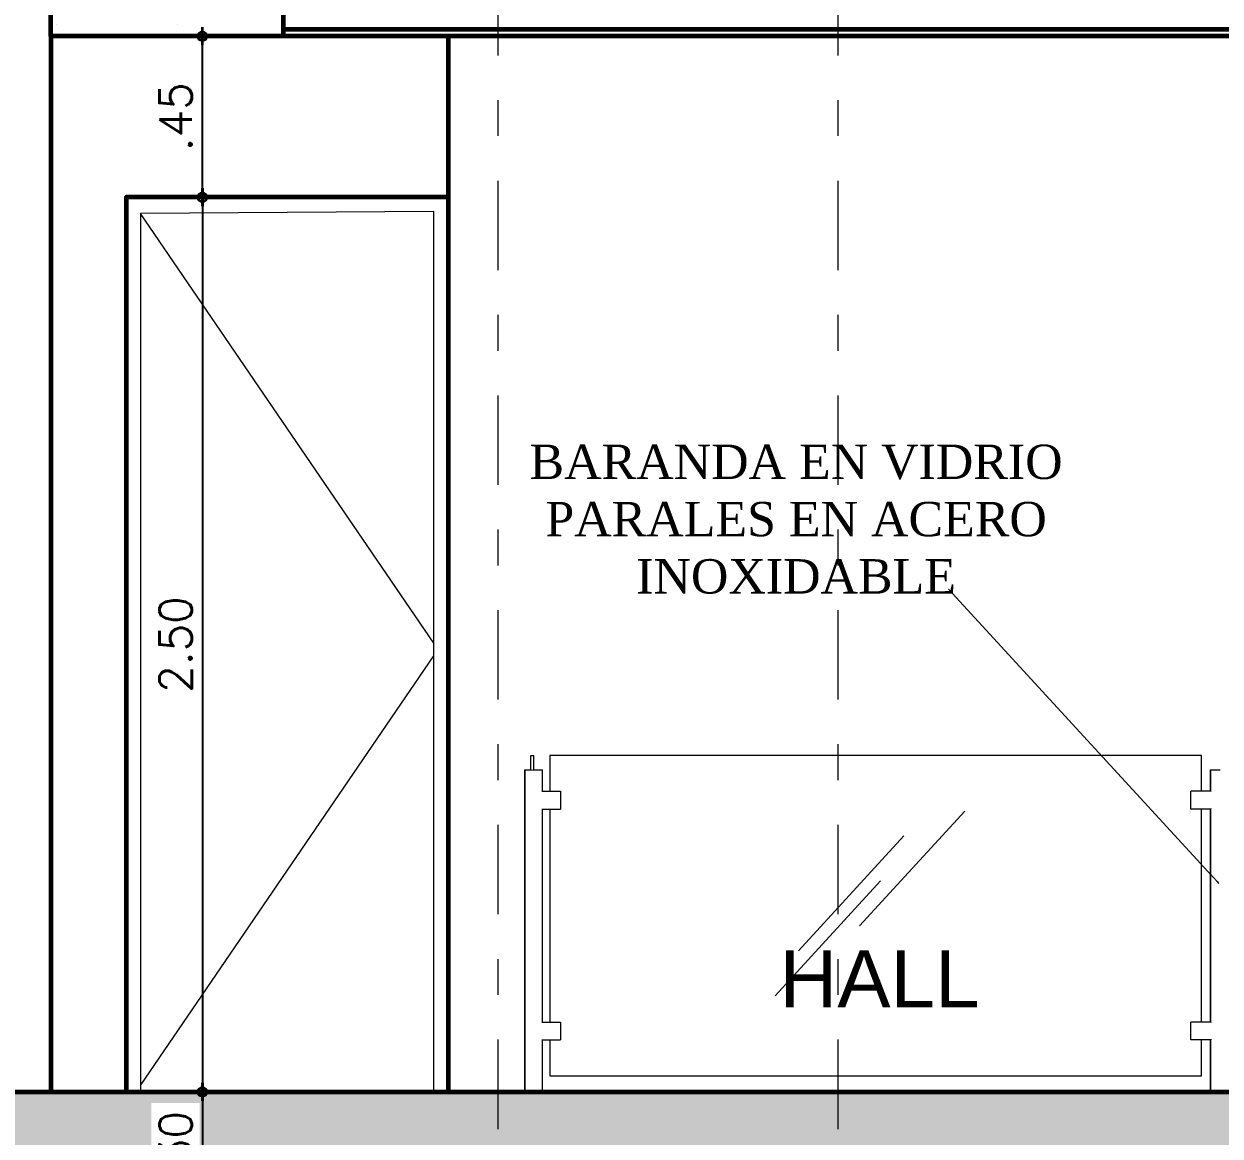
# Model space of a CAD drawing. Header units: metres. Extents: x -50 to 76, y -61 to 14.
# Drawn here: x 27.529 to 30.873, y -51.12 to -48.013 of the extents above; entities that cross this region are included whole.
import ezdxf

# ---------------------------------------------------------------- set-up
doc = ezdxf.new("R2010")
doc.units = ezdxf.units.M
doc.header["$MEASUREMENT"] = 0
doc.set_wipeout_variables(frame=1)
for name, pattern in [('CENTERX2', [4, 2.5, -0.5, 0.5, -0.5]), ('DASHDOT2', [0.5, 0.25, -0.125, 0, -0.125]), ('Wipeout_Contour', [1, 0, -1])]:
    doc.linetypes.add(name, pattern=pattern)
for name, color, linetype, lineweight in [('1 ACHURADO PLACAS', 45, 'Continuous', 15), ('1 CALCAS', 255, 'Continuous', 60), ('1 NIVELES', 145, 'Continuous', 18), ('1 PUERTAS', 251, 'Continuous', 18), ('1 TEXTOS', 4, 'Continuous', 20), ('COTA10', 153, 'Continuous', 13), ('COTAS', 251, 'Continuous', 35), ('EJES', 251, 'CENTERX2', 0), ('Interior - Escaleras & Barandillas_Pluma_Nº__11', 171, 'Continuous', 18)]:
    doc.layers.add(name, color=color, linetype=linetype, lineweight=lineweight)
for name, color, linetype in [('Interior - Escaleras & Barandillas', 7, 'Continuous'), ('Nuevo_1 PLACA 2DO PISO', 7, 'Continuous'), ('TEXT', 4, 'Continuous')]:
    doc.layers.add(name, color=color, linetype=linetype)
for name, color, linetype, lineweight, true_color in [('Interior - Escaleras & Barandillas_Pluma_Nº__91', 171, 'Continuous', 13, 0xaaaaff), ('Nuevo_1 PLACA 2DO PISO_Pluma_Nº__169', 7, 'Continuous', 13, 0x68b353), ('Nuevo_1 PLACA 2DO PISO_Pluma_Nº__29', 7, 'Continuous', 35, 0x3dad99)]:
    doc.layers.add(name, color=color, linetype=linetype, lineweight=lineweight, true_color=true_color)
doc.styles.add('ARIAL', font='CENTURY.TTF')
doc.styles.add('cotas', font='romans.shx')
doc.styles.add('Estilo_Generado_1', font='arial.ttf')
doc.dimstyles.new('COT-50', dxfattribs={"dimscale": 0.5, "dimtxt": 0.18, "dimasz": 0.05, "dimexe": 0.08, "dimexo": 0.1, "dimgap": 0.06, "dimtad": 1, "dimzin": 4, "dimdsep": 46, "dimtxsty": 'cotas', "dimblk1": 'COTA', "dimblk2": 'COTA', "dimsah": 1, "dimcen": 0.09, "dimse1": 1, "dimse2": 1, "dimclrd": 256, "dimclre": 253, "dimclrt": 14, "dimadec": 0, "dimazin": 0, "dimtfac": 1, "dimtix": 1, "dimtmove": 0, "dimatfit": 3, "dimldrblk": 'COTA', "dimfxl": 1, "dimtfill": 1, "dimtfillclr": 256, "dimtolj": 1, "dimtzin": 12, "dimarcsym": 0})

# ---------------------------------------------------------------- blocks, each defined once
blk = doc.blocks.new('COTA')
for p, q in [((0, 1.5), (0, -1.5)), ((-1, 0), (1, 0))]:
    blk.add_line(p, q)
blk.add_circle((0, 0), 0.5)
blk = doc.blocks.new('*D882')
at = {"layer": 'COTAS', "lineweight": -2, "transparency": 16777216}
blk.add_line((28.0278, -48.5219), (28.0278, -50.9719), dxfattribs=at)
at = {"layer": 'Defpoints', "color": 0, "transparency": 16777216}
for p in [(27.815, -48.4969), (27.815, -50.9969), (28.0278, -50.9969)]:
    blk.add_point(p, dxfattribs=at)
at = {"layer": 'COTAS', "lineweight": -2, "transparency": 16777216, "xscale": 0.025, "yscale": 0.025, "zscale": 0.025}
for p, rotation in [((28.0278, -48.4969), 90), ((28.0278, -50.9969), 270)]:
    blk.add_blockref('COTA', p, dxfattribs=dict(at, rotation=rotation))
at = {"layer": 'COTAS', "color": 14, "transparency": 16777216, "insert": (27.9528, -49.7469), "char_height": 0.09, "attachment_point": 5, "rotation": 90, "style": 'cotas', "bg_fill": 3, "box_fill_scale": 1.25, "bg_fill_color": 256, "bg_fill_true_color": 13158600, "bg_fill_transparency": 0}
blk.add_mtext('\\A1;2.50', dxfattribs=at)
blk = doc.blocks.new('*D883')
at = {"layer": 'COTAS', "lineweight": -2, "transparency": 16777216}
blk.add_line((28.0278, -51.0219), (28.0278, -51.2719), dxfattribs=at)
at = {"layer": 'Defpoints', "color": 0, "transparency": 16777216}
for p in [(27.6039, -50.9969), (27.6039, -51.2969), (28.0278, -51.2969)]:
    blk.add_point(p, dxfattribs=at)
at = {"layer": 'COTAS', "lineweight": -2, "transparency": 16777216, "xscale": 0.025, "yscale": 0.025, "zscale": 0.025}
for p, rotation in [((28.0278, -50.9969), 90), ((28.0278, -51.2969), 270)]:
    blk.add_blockref('COTA', p, dxfattribs=dict(at, rotation=rotation))
at = {"layer": 'COTAS', "color": 14, "transparency": 16777216, "insert": (27.9528, -51.1469), "char_height": 0.09, "attachment_point": 5, "rotation": 90, "style": 'cotas', "bg_fill": 3, "box_fill_scale": 1.25, "bg_fill_color": 256, "bg_fill_true_color": 13158600, "bg_fill_transparency": 0}
blk.add_mtext('\\A1;.30', dxfattribs=at)
blk = doc.blocks.new('*D886')
at = {"layer": 'COTAS', "lineweight": -2, "transparency": 16777216}
blk.add_line((28.0278, -48.4719), (28.0278, -48.0719), dxfattribs=at)
at = {"layer": 'Defpoints', "color": 0, "transparency": 16777216}
for p in [(28.0278, -48.0469), (28.715, -48.0469), (28.715, -48.4969)]:
    blk.add_point(p, dxfattribs=at)
at = {"layer": 'COTAS', "lineweight": -2, "transparency": 16777216, "xscale": 0.025, "yscale": 0.025, "zscale": 0.025}
for p, rotation in [((28.0278, -48.0469), 90), ((28.0278, -48.4969), 270)]:
    blk.add_blockref('COTA', p, dxfattribs=dict(at, rotation=rotation))
at = {"layer": 'COTAS', "color": 14, "transparency": 16777216, "insert": (27.9528, -48.2719), "char_height": 0.09, "attachment_point": 5, "rotation": 90, "style": 'cotas', "bg_fill": 3, "box_fill_scale": 1.25, "bg_fill_color": 256, "bg_fill_true_color": 13158600, "bg_fill_transparency": 0}
blk.add_mtext('\\A1;.45', dxfattribs=at)

msp = doc.modelspace()

# ---------------------------------------------------------------- linework, layer by layer
at = {"layer": '1 ACHURADO PLACAS'}
for p, q in [((27.6199, -48.0138), (27.6199, -48.0138)), ((27.9593, -48.0138), (27.9593, -48.0138))]:
    msp.add_line(p, q, dxfattribs=at)
at = {"layer": '1 CALCAS'}
for p, q in [((28.2539, -48.0269), (33.2039, -48.0269)), ((33.2039, -48.0469), (28.2539, -48.0469))]:
    msp.add_line(p, q, dxfattribs=at)
msp.add_lwpolyline([(27.6039, -47.8969), (28.2539, -47.8969), (28.2539, -48.0469), (27.6039, -48.0469)], close=True, dxfattribs=at)
at = {"layer": '1 PUERTAS'}
for points in [[(28.675, -49.7433), (27.855, -48.5424)], [(27.855, -50.9793), (28.675, -49.7784)]]:
    msp.add_lwpolyline(points, dxfattribs=at)

# ---------------------------------------------------------------- texts
at = {"layer": 'TEXT', "insert": (29.6874, -49.1882), "char_height": 0.096, "width": 2.052076, "attachment_point": 2, "style": 'ARIAL'}
msp.add_mtext('BARANDA EN VIDRIO PARALES EN ACERO INOXIDABLE', dxfattribs=at)

# ---------------------------------------------------------------- wipeouts: each hides what was drawn before it
at = {"color": 254, "linetype": 'Wipeout_Contour', "lineweight": 0, "ltscale": 78.549427}
msp.add_wipeout([(28.9989, -50.0569), (28.9989, -50.1569), (29.0289, -50.1569), (29.0289, -50.2069), (28.9989, -50.2069), (28.9989, -50.8019), (29.0289, -50.8019), (29.0289, -50.8519), (28.9989, -50.8519), (28.9989, -50.9519), (30.8208, -50.9519), (30.8208, -50.8519), (30.7908, -50.8519), (30.7908, -50.8019), (30.8208, -50.8019), (30.8208, -50.2069), (30.7908, -50.2069), (30.7908, -50.1569), (30.8208, -50.1569), (30.8208, -50.0569)], dxfattribs=at).dxf.layer = 'Interior - Escaleras & Barandillas'
at = {"color": 254, "linetype": 'Wipeout_Contour', "lineweight": 0, "ltscale": 24.213111}
msp.add_wipeout([(22.9539, -51.2969), (33.2039, -51.2969), (33.2039, -50.9969), (22.9539, -50.9969)], dxfattribs=at).dxf.layer = 'Nuevo_1 PLACA 2DO PISO'

# ---------------------------------------------------------------- next in the draw order: linework, layer by layer
at = {"layer": '1 CALCAS'}
for p, q in [((27.6039, -48.0469), (27.6039, -50.9969)), ((28.715, -48.0469), (28.715, -50.9969))]:
    msp.add_line(p, q, dxfattribs=at)
msp.add_lwpolyline([(28.715, -48.4969), (27.815, -48.4969), (27.815, -50.9969)], dxfattribs=at)
at = {"layer": '1 PUERTAS'}
msp.add_lwpolyline([(28.675, -50.9969), (28.675, -48.5369), (27.855, -48.5424), (27.855, -50.9969)], dxfattribs=at)
at = {"layer": 'COTA10'}
for p, q in [((29.8644, -50.5332), (30.1595, -50.2124)), ((29.6937, -50.6025), (29.9888, -50.2817)), ((29.6286, -50.7282), (29.9237, -50.4075))]:
    msp.add_line(p, q, dxfattribs=at)
at = {"layer": 'EJES', "linetype": 'DASHDOT2'}
for p, q in [((28.8539, -45.4507), (28.8539, -55.6003)), ((29.8039, -45.4507), (29.8039, -55.6003))]:
    msp.add_line(p, q, dxfattribs=at)
at = {"layer": 'Interior - Escaleras & Barandillas_Pluma_Nº__11', "color": 171, "linetype": 'Continuous', "lineweight": 18}
for p, q in [((30.8208, -50.0569), (28.9989, -50.0569)), ((28.9989, -50.9519), (30.8208, -50.9519))]:
    msp.add_line(p, q, dxfattribs=at)
at = {"layer": 'Nuevo_1 PLACA 2DO PISO_Pluma_Nº__29', "color": 135, "linetype": 'Continuous', "lineweight": 35, "true_color": 0x3dad99}
for p, q in [((27.6039, -50.9969), (27.4539, -50.9969)), ((33.2039, -50.9969), (27.6039, -50.9969))]:
    msp.add_line(p, q, dxfattribs=at)

# ---------------------------------------------------------------- next in the draw order: texts
at = {"layer": '1 TEXTOS', "insert": (29.6411, -50.601), "char_height": 0.16, "attachment_point": 1, "style": 'Estilo_Generado_1'}
msp.add_mtext('\\A1;HALL', dxfattribs=at)

# ---------------------------------------------------------------- next in the draw order: wipeouts: each hides what was drawn before it
at = {"color": 254, "linetype": 'Wipeout_Contour', "lineweight": 0, "ltscale": 16.394617}
msp.add_wipeout([(29.0289, -50.1569), (28.9762, -50.1569), (28.9762, -50.2069), (29.0289, -50.2069)], dxfattribs=at).dxf.layer = 'Interior - Escaleras & Barandillas'
at = {"color": 254, "linetype": 'Wipeout_Contour', "lineweight": 0, "ltscale": 18.163729}
msp.add_wipeout([(30.7908, -50.2069), (30.8491, -50.2069), (30.8491, -50.1569), (30.7908, -50.1569)], dxfattribs=at).dxf.layer = 'Interior - Escaleras & Barandillas'
at = {"color": 254, "linetype": 'Wipeout_Contour', "lineweight": 0, "ltscale": 13.840435}
msp.add_wipeout([(29.0289, -50.8019), (28.9762, -50.8019), (28.9762, -50.8519), (29.0289, -50.8519)], dxfattribs=at).dxf.layer = 'Interior - Escaleras & Barandillas'
at = {"color": 254, "linetype": 'Wipeout_Contour', "lineweight": 0, "ltscale": 15.894488}
msp.add_wipeout([(30.7908, -50.8519), (30.8491, -50.8519), (30.8491, -50.8019), (30.7908, -50.8019)], dxfattribs=at).dxf.layer = 'Interior - Escaleras & Barandillas'

# ---------------------------------------------------------------- next in the draw order: linework, layer by layer
at = {"layer": 'Interior - Escaleras & Barandillas_Pluma_Nº__11', "color": 171, "linetype": 'Continuous', "lineweight": 18}
for p, q in [((28.9989, -50.0569), (28.9989, -50.1569)), ((30.8208, -50.1569), (30.8208, -50.0569)), ((28.9989, -50.2069), (28.9989, -50.8019)), ((30.8208, -50.8019), (30.8208, -50.2069)), ((28.9989, -50.8519), (28.9989, -50.9519)), ((30.8208, -50.9519), (30.8208, -50.8519))]:
    msp.add_line(p, q, dxfattribs=at)
at = {"layer": 'Interior - Escaleras & Barandillas_Pluma_Nº__91', "color": 161, "linetype": 'Continuous', "lineweight": 13, "true_color": 0xaaaaff}
for p, q in [((28.9762, -50.1569), (29.0289, -50.1569)), ((29.0289, -50.1569), (29.0289, -50.2069)), ((30.8491, -50.1569), (30.7908, -50.1569)), ((30.7908, -50.2069), (30.7908, -50.1569)), ((28.9762, -50.2069), (29.0289, -50.2069)), ((30.8491, -50.2069), (30.7908, -50.2069)), ((28.9762, -50.8019), (29.0289, -50.8019)), ((29.0289, -50.8019), (29.0289, -50.8519)), ((30.8491, -50.8019), (30.7908, -50.8019)), ((30.7908, -50.8519), (30.7908, -50.8019)), ((28.9762, -50.8519), (29.0289, -50.8519)), ((30.8491, -50.8519), (30.7908, -50.8519))]:
    msp.add_line(p, q, dxfattribs=at)

# ---------------------------------------------------------------- next in the draw order: wipeouts: each hides what was drawn before it
at = {"color": 254, "linetype": 'Wipeout_Contour', "lineweight": 0, "ltscale": 14.937087}
msp.add_wipeout([(28.9289, -50.9969), (28.9293, -50.9969), (28.9293, -50.0969), (28.9289, -50.0969)], dxfattribs=at).dxf.layer = 'Interior - Escaleras & Barandillas'

# ---------------------------------------------------------------- next in the draw order: wipeouts: each hides what was drawn before it
at = {"color": 254, "linetype": 'Wipeout_Contour', "lineweight": 0, "ltscale": 14.9371}
msp.add_wipeout([(28.9293, -50.9969), (28.9304, -50.9969), (28.9304, -50.0969), (28.9293, -50.0969)], dxfattribs=at).dxf.layer = 'Interior - Escaleras & Barandillas'
at = {"color": 254, "linetype": 'Wipeout_Contour', "lineweight": 0, "ltscale": 18.409327}
msp.add_wipeout([(30.8458, -50.1569), (30.8461, -50.1569), (30.8461, -50.0969), (30.8458, -50.0969)], dxfattribs=at).dxf.layer = 'Interior - Escaleras & Barandillas'
at = {"color": 254, "linetype": 'Wipeout_Contour', "lineweight": 0, "ltscale": 17.027221}
msp.add_wipeout([(30.8458, -50.2069), (30.8458, -50.8019), (30.8461, -50.8019), (30.8461, -50.2069)], dxfattribs=at).dxf.layer = 'Interior - Escaleras & Barandillas'
at = {"color": 254, "linetype": 'Wipeout_Contour', "lineweight": 0, "ltscale": 15.608379}
msp.add_wipeout([(30.8458, -50.8519), (30.8458, -50.9969), (30.8461, -50.9969), (30.8461, -50.8519)], dxfattribs=at).dxf.layer = 'Interior - Escaleras & Barandillas'

# ---------------------------------------------------------------- next in the draw order: wipeouts: each hides what was drawn before it
at = {"color": 254, "linetype": 'Wipeout_Contour', "lineweight": 0, "ltscale": 14.937125}
msp.add_wipeout([(28.9304, -50.9969), (28.9322, -50.9969), (28.9322, -50.0969), (28.9304, -50.0969)], dxfattribs=at).dxf.layer = 'Interior - Escaleras & Barandillas'
at = {"color": 254, "linetype": 'Wipeout_Contour', "lineweight": 0, "ltscale": 18.41032}
msp.add_wipeout([(30.8461, -50.1569), (30.847, -50.1569), (30.847, -50.0969), (30.8461, -50.0969)], dxfattribs=at).dxf.layer = 'Interior - Escaleras & Barandillas'
at = {"color": 254, "linetype": 'Wipeout_Contour', "lineweight": 0, "ltscale": 17.028287}
msp.add_wipeout([(30.8461, -50.2069), (30.8461, -50.8019), (30.847, -50.8019), (30.847, -50.2069)], dxfattribs=at).dxf.layer = 'Interior - Escaleras & Barandillas'
at = {"color": 254, "linetype": 'Wipeout_Contour', "lineweight": 0, "ltscale": 15.609542}
msp.add_wipeout([(30.8461, -50.8519), (30.8461, -50.9969), (30.847, -50.9969), (30.847, -50.8519)], dxfattribs=at).dxf.layer = 'Interior - Escaleras & Barandillas'

# ---------------------------------------------------------------- next in the draw order: wipeouts: each hides what was drawn before it
at = {"color": 254, "linetype": 'Wipeout_Contour', "lineweight": 0, "ltscale": 14.937164}
msp.add_wipeout([(28.9322, -50.0969), (28.9322, -50.9969), (28.9347, -50.9969), (28.9347, -50.0969)], dxfattribs=at).dxf.layer = 'Interior - Escaleras & Barandillas'
at = {"color": 254, "linetype": 'Wipeout_Contour', "lineweight": 0, "ltscale": 18.412328}
msp.add_wipeout([(30.847, -50.0969), (30.847, -50.1569), (30.8484, -50.1569), (30.8484, -50.0969)], dxfattribs=at).dxf.layer = 'Interior - Escaleras & Barandillas'
at = {"color": 254, "linetype": 'Wipeout_Contour', "lineweight": 0, "ltscale": 17.030445}
msp.add_wipeout([(30.847, -50.8019), (30.8484, -50.8019), (30.8484, -50.2069), (30.847, -50.2069)], dxfattribs=at).dxf.layer = 'Interior - Escaleras & Barandillas'
at = {"color": 254, "linetype": 'Wipeout_Contour', "lineweight": 0, "ltscale": 15.611901}
msp.add_wipeout([(30.847, -50.8519), (30.847, -50.9969), (30.8484, -50.9969), (30.8484, -50.8519)], dxfattribs=at).dxf.layer = 'Interior - Escaleras & Barandillas'

# ---------------------------------------------------------------- next in the draw order: wipeouts: each hides what was drawn before it
at = {"color": 254, "linetype": 'Wipeout_Contour', "lineweight": 0, "ltscale": 14.93722}
msp.add_wipeout([(28.9347, -50.9969), (28.9378, -50.9969), (28.9378, -50.0969), (28.9347, -50.0969)], dxfattribs=at).dxf.layer = 'Interior - Escaleras & Barandillas'
at = {"color": 254, "linetype": 'Wipeout_Contour', "lineweight": 0, "ltscale": 52.570618}
msp.add_wipeout([(30.8484, -50.2069), (30.8484, -50.8019), (30.8491, -50.8019), (30.8491, -50.8519), (30.8484, -50.8519), (30.8484, -50.9969), (30.8504, -50.9969), (30.8504, -50.0969), (30.8484, -50.0969), (30.8484, -50.1569), (30.8491, -50.1569), (30.8491, -50.2069)], dxfattribs=at).dxf.layer = 'Interior - Escaleras & Barandillas'

# ---------------------------------------------------------------- next in the draw order: wipeouts: each hides what was drawn before it
at = {"color": 254, "linetype": 'Wipeout_Contour', "lineweight": 0, "ltscale": 14.937297}
msp.add_wipeout([(28.9378, -50.9969), (28.9414, -50.9969), (28.9414, -50.0969), (28.9378, -50.0969)], dxfattribs=at).dxf.layer = 'Interior - Escaleras & Barandillas'
at = {"color": 254, "linetype": 'Wipeout_Contour', "lineweight": 0, "ltscale": 16.870448}
msp.add_wipeout([(30.8504, -50.0969), (30.8504, -50.9969), (30.8529, -50.9969), (30.8529, -50.0969)], dxfattribs=at).dxf.layer = 'Interior - Escaleras & Barandillas'

# ---------------------------------------------------------------- next in the draw order: wipeouts: each hides what was drawn before it
at = {"color": 254, "linetype": 'Wipeout_Contour', "lineweight": 0, "ltscale": 14.937398}
msp.add_wipeout([(28.9414, -50.9969), (28.9453, -50.9969), (28.9453, -50.0969), (28.9414, -50.0969)], dxfattribs=at).dxf.layer = 'Interior - Escaleras & Barandillas'
at = {"color": 254, "linetype": 'Wipeout_Contour', "lineweight": 0, "ltscale": 16.875433}
msp.add_wipeout([(30.8529, -50.9969), (30.8558, -50.9969), (30.8558, -50.0969), (30.8529, -50.0969)], dxfattribs=at).dxf.layer = 'Interior - Escaleras & Barandillas'

# ---------------------------------------------------------------- next in the draw order: wipeouts: each hides what was drawn before it
at = {"color": 254, "linetype": 'Wipeout_Contour', "lineweight": 0, "ltscale": 14.937524}
msp.add_wipeout([(28.9453, -50.0969), (28.9453, -50.9969), (28.9495, -50.9969), (28.9495, -50.0969)], dxfattribs=at).dxf.layer = 'Interior - Escaleras & Barandillas'
at = {"color": 254, "linetype": 'Wipeout_Contour', "lineweight": 0, "ltscale": 16.881088}
msp.add_wipeout([(30.8558, -50.9969), (30.8589, -50.9969), (30.8589, -50.0969), (30.8558, -50.0969)], dxfattribs=at).dxf.layer = 'Interior - Escaleras & Barandillas'

# ---------------------------------------------------------------- next in the draw order: linework, layer by layer
at = {"layer": 'Interior - Escaleras & Barandillas_Pluma_Nº__11', "color": 171, "linetype": 'Continuous', "lineweight": 18}
for p, q in [((28.9289, -50.0969), (28.9293, -50.0969)), ((28.9289, -50.9969), (28.9289, -50.0969)), ((28.9293, -50.0969), (28.9304, -50.0969)), ((28.9304, -50.0969), (28.9322, -50.0969))]:
    msp.add_line(p, q, dxfattribs=at)

# ---------------------------------------------------------------- next in the draw order: wipeouts: each hides what was drawn before it
at = {"color": 254, "linetype": 'Wipeout_Contour', "lineweight": 0, "ltscale": 14.937674}
msp.add_wipeout([(28.9495, -50.9969), (28.9539, -50.9969), (28.9539, -50.0969), (28.9495, -50.0969)], dxfattribs=at).dxf.layer = 'Interior - Escaleras & Barandillas'
at = {"color": 254, "linetype": 'Wipeout_Contour', "lineweight": 0, "ltscale": 16.887244}
msp.add_wipeout([(30.8589, -50.9969), (30.8623, -50.9969), (30.8623, -50.0969), (30.8589, -50.0969)], dxfattribs=at).dxf.layer = 'Interior - Escaleras & Barandillas'

# ---------------------------------------------------------------- next in the draw order: linework, layer by layer
at = {"layer": 'Interior - Escaleras & Barandillas_Pluma_Nº__11', "color": 171, "linetype": 'Continuous', "lineweight": 18}
msp.add_line((28.9322, -50.0969), (28.9347, -50.0969), dxfattribs=at)

# ---------------------------------------------------------------- next in the draw order: wipeouts: each hides what was drawn before it
at = {"color": 254, "linetype": 'Wipeout_Contour', "lineweight": 0, "ltscale": 14.937847}
msp.add_wipeout([(28.9539, -50.9969), (28.9582, -50.9969), (28.9582, -50.0969), (28.9539, -50.0969)], dxfattribs=at).dxf.layer = 'Interior - Escaleras & Barandillas'
at = {"color": 254, "linetype": 'Wipeout_Contour', "lineweight": 0, "ltscale": 16.893716}
msp.add_wipeout([(30.8623, -50.9969), (30.8658, -50.9969), (30.8658, -50.0969), (30.8623, -50.0969)], dxfattribs=at).dxf.layer = 'Interior - Escaleras & Barandillas'

# ---------------------------------------------------------------- next in the draw order: linework, layer by layer
at = {"layer": 'Interior - Escaleras & Barandillas_Pluma_Nº__11', "color": 171, "linetype": 'Continuous', "lineweight": 18}
for p, q in [((28.9347, -50.0969), (28.9378, -50.0969)), ((28.9378, -50.0969), (28.9414, -50.0969)), ((30.8458, -50.0969), (30.8461, -50.0969)), ((30.8458, -50.1569), (30.8458, -50.0969)), ((30.8461, -50.0969), (30.847, -50.0969)), ((30.847, -50.0969), (30.8484, -50.0969)), ((30.8458, -50.8019), (30.8458, -50.2069)), ((30.8458, -50.9969), (30.8458, -50.8519))]:
    msp.add_line(p, q, dxfattribs=at)

# ---------------------------------------------------------------- next in the draw order: wipeouts: each hides what was drawn before it
at = {"color": 254, "linetype": 'Wipeout_Contour', "lineweight": 0, "ltscale": 14.938038}
msp.add_wipeout([(28.9582, -50.9969), (28.9624, -50.9969), (28.9624, -50.0969), (28.9582, -50.0969)], dxfattribs=at).dxf.layer = 'Interior - Escaleras & Barandillas'
at = {"color": 254, "linetype": 'Wipeout_Contour', "lineweight": 0, "ltscale": 16.900307}
msp.add_wipeout([(30.8658, -50.9969), (30.8692, -50.9969), (30.8692, -50.0969), (30.8658, -50.0969)], dxfattribs=at).dxf.layer = 'Interior - Escaleras & Barandillas'

# ---------------------------------------------------------------- next in the draw order: linework, layer by layer
at = {"layer": 'Interior - Escaleras & Barandillas_Pluma_Nº__11', "color": 171, "linetype": 'Continuous', "lineweight": 18}
for p, q in [((28.9414, -50.0969), (28.9453, -50.0969)), ((30.8484, -50.0969), (30.8504, -50.0969))]:
    msp.add_line(p, q, dxfattribs=at)

# ---------------------------------------------------------------- next in the draw order: wipeouts: each hides what was drawn before it
at = {"color": 254, "linetype": 'Wipeout_Contour', "lineweight": 0, "ltscale": 14.938237}
msp.add_wipeout([(28.9624, -50.9969), (28.9664, -50.9969), (28.9664, -50.0969), (28.9624, -50.0969)], dxfattribs=at).dxf.layer = 'Interior - Escaleras & Barandillas'
at = {"color": 254, "linetype": 'Wipeout_Contour', "lineweight": 0, "ltscale": 16.906817}
msp.add_wipeout([(30.8692, -50.9969), (30.8726, -50.9969), (30.8726, -50.0969), (30.8692, -50.0969)], dxfattribs=at).dxf.layer = 'Interior - Escaleras & Barandillas'

# ---------------------------------------------------------------- next in the draw order: linework, layer by layer
at = {"layer": '1 NIVELES'}
msp.add_line((30.1137, -49.592), (30.8693, -50.4148), dxfattribs=at)
at = {"layer": 'Interior - Escaleras & Barandillas_Pluma_Nº__11', "color": 171, "linetype": 'Continuous', "lineweight": 18}
for p, q in [((28.9453, -50.0969), (28.9495, -50.0969)), ((30.8504, -50.0969), (30.8529, -50.0969)), ((30.8529, -50.0969), (30.8558, -50.0969)), ((30.8558, -50.0969), (30.8589, -50.0969)), ((30.8589, -50.0969), (30.8623, -50.0969)), ((30.8623, -50.0969), (30.8658, -50.0969)), ((30.8658, -50.0969), (30.8692, -50.0969)), ((30.8692, -50.0969), (30.8726, -50.0969))]:
    msp.add_line(p, q, dxfattribs=at)

# ---------------------------------------------------------------- next in the draw order: wipeouts: each hides what was drawn before it
at = {"color": 254, "linetype": 'Wipeout_Contour', "lineweight": 0, "ltscale": 14.938437}
msp.add_wipeout([(28.9664, -50.9969), (28.97, -50.9969), (28.97, -50.0969), (28.9664, -50.0969)], dxfattribs=at).dxf.layer = 'Interior - Escaleras & Barandillas'

# ---------------------------------------------------------------- next in the draw order: wipeouts: each hides what was drawn before it
at = {"color": 254, "linetype": 'Wipeout_Contour', "lineweight": 0, "ltscale": 14.938627}
msp.add_wipeout([(28.97, -50.9969), (28.973, -50.9969), (28.973, -50.0969), (28.97, -50.0969)], dxfattribs=at).dxf.layer = 'Interior - Escaleras & Barandillas'

# ---------------------------------------------------------------- next in the draw order: linework, layer by layer
at = {"layer": 'Interior - Escaleras & Barandillas_Pluma_Nº__11', "color": 171, "linetype": 'Continuous', "lineweight": 18}
msp.add_line((28.9495, -50.0969), (28.9539, -50.0969), dxfattribs=at)

# ---------------------------------------------------------------- next in the draw order: wipeouts: each hides what was drawn before it
at = {"color": 254, "linetype": 'Wipeout_Contour', "lineweight": 0, "ltscale": 14.938796}
msp.add_wipeout([(28.973, -50.0969), (28.973, -50.9969), (28.9755, -50.9969), (28.9755, -50.0969)], dxfattribs=at).dxf.layer = 'Interior - Escaleras & Barandillas'

# ---------------------------------------------------------------- next in the draw order: linework, layer by layer
at = {"layer": 'Interior - Escaleras & Barandillas_Pluma_Nº__11', "color": 171, "linetype": 'Continuous', "lineweight": 18}
msp.add_line((28.9539, -50.0969), (28.9582, -50.0969), dxfattribs=at)

# ---------------------------------------------------------------- next in the draw order: wipeouts: each hides what was drawn before it
at = {"color": 254, "linetype": 'Wipeout_Contour', "lineweight": 0, "ltscale": 45.366655}
msp.add_wipeout([(28.9774, -50.0969), (28.9755, -50.0969), (28.9755, -50.9969), (28.9774, -50.9969), (28.9774, -50.8519), (28.9762, -50.8519), (28.9762, -50.8019), (28.9774, -50.8019), (28.9774, -50.2069), (28.9762, -50.2069), (28.9762, -50.1569), (28.9774, -50.1569)], dxfattribs=at).dxf.layer = 'Interior - Escaleras & Barandillas'

# ---------------------------------------------------------------- next in the draw order: wipeouts: each hides what was drawn before it
at = {"color": 254, "linetype": 'Wipeout_Contour', "lineweight": 0, "ltscale": 16.609647}
msp.add_wipeout([(28.9785, -50.0969), (28.9774, -50.0969), (28.9774, -50.1569), (28.9785, -50.1569)], dxfattribs=at).dxf.layer = 'Interior - Escaleras & Barandillas'
at = {"color": 254, "linetype": 'Wipeout_Contour', "lineweight": 0, "ltscale": 15.109044}
msp.add_wipeout([(28.9774, -50.2069), (28.9774, -50.8019), (28.9785, -50.8019), (28.9785, -50.2069)], dxfattribs=at).dxf.layer = 'Interior - Escaleras & Barandillas'
at = {"color": 254, "linetype": 'Wipeout_Contour', "lineweight": 0, "ltscale": 13.450541}
msp.add_wipeout([(28.9785, -50.8519), (28.9774, -50.8519), (28.9774, -50.9969), (28.9785, -50.9969)], dxfattribs=at).dxf.layer = 'Interior - Escaleras & Barandillas'

# ---------------------------------------------------------------- next in the draw order: wipeouts: each hides what was drawn before it
at = {"color": 254, "linetype": 'Wipeout_Contour', "lineweight": 0, "ltscale": 16.609739}
msp.add_wipeout([(28.9785, -50.1569), (28.9789, -50.1569), (28.9789, -50.0969), (28.9785, -50.0969)], dxfattribs=at).dxf.layer = 'Interior - Escaleras & Barandillas'
at = {"color": 254, "linetype": 'Wipeout_Contour', "lineweight": 0, "ltscale": 15.109112}
msp.add_wipeout([(28.9785, -50.8019), (28.9789, -50.8019), (28.9789, -50.2069), (28.9785, -50.2069)], dxfattribs=at).dxf.layer = 'Interior - Escaleras & Barandillas'
at = {"color": 254, "linetype": 'Wipeout_Contour', "lineweight": 0, "ltscale": 13.450648}
msp.add_wipeout([(28.9789, -50.8519), (28.9785, -50.8519), (28.9785, -50.9969), (28.9789, -50.9969)], dxfattribs=at).dxf.layer = 'Interior - Escaleras & Barandillas'

# ---------------------------------------------------------------- next in the draw order: hatches: boundary and pattern name
at = {"layer": 'Nuevo_1 PLACA 2DO PISO_Pluma_Nº__169', "linetype": 'Continuous', "lineweight": 13, "true_color": 0x68b353}
h = msp.add_hatch(dxfattribs=at)
h.set_pattern_fill('HORMIGÓN_ARMADO', color=85, style=0, pattern_type=2)
h.set_pattern_definition([(0, (28.8539, -54.24685), (0, 0.62354), [0.06, -0.3]), (0, (29.0339, -53.9351), (0, 0.62354), [0.06, -0.3]), (60, (28.8539, -54.24685), (-0.54, 0.31177), [0.06, -0.3]), (60, (29.2139, -54.24685), (-0.54, 0.31177), [0.06, -0.3]), (120, (28.9139, -54.24685), (0.54, 0.31177), [0.06, -0.3]), (120, (29.2739, -54.24685), (0.54, 0.31177), [0.06, -0.3]), (0, (28.85388, -54.18685), (0, 0.12), [0, -0.12, 0, -0.18]), (45, (28.91388, -54.18685), (-0.0848528, 0.0848528), [0, -0.09, 0, -0.15])])
h.paths.add_polyline_path([(22.9539, -51.2969), (33.2039, -51.2969), (33.2039, -50.9969), (22.9539, -50.9969)])

# ---------------------------------------------------------------- next in the draw order: linework, layer by layer
at = {"layer": '1 CALCAS'}
msp.add_lwpolyline([(22.9539, -50.9969), (33.2039, -50.9969), (33.2039, -51.2969), (22.9539, -51.2969)], close=True, dxfattribs=at)
at = {"layer": 'Interior - Escaleras & Barandillas_Pluma_Nº__11', "color": 171, "linetype": 'Continuous', "lineweight": 18}
for p, q in [((28.9582, -50.0969), (28.9624, -50.0969)), ((28.9624, -50.0969), (28.9664, -50.0969)), ((28.9664, -50.0969), (28.97, -50.0969)), ((28.97, -50.0969), (28.973, -50.0969)), ((28.973, -50.0969), (28.9755, -50.0969)), ((28.9755, -50.0969), (28.9774, -50.0969)), ((28.9774, -50.0969), (28.9785, -50.0969)), ((28.9785, -50.0969), (28.9789, -50.0969)), ((28.9789, -50.1569), (28.9789, -50.0969)), ((28.9789, -50.8019), (28.9789, -50.2069)), ((28.9789, -50.9969), (28.9789, -50.8519))]:
    msp.add_line(p, q, dxfattribs=at)

# ---------------------------------------------------------------- next in the draw order: dimensions: what is measured, and where the dimension line sits
at = {"layer": 'COTAS'}
dim = msp.add_linear_dim(base=(28.0278, -50.9969), p1=(27.815, -48.4969), p2=(27.815, -50.9969), angle=90, dimstyle='COT-50', dxfattribs=at)
dim.commit()
dim.dimension.update_dxf_attribs({"geometry": '*D882', "text_midpoint": (27.9528, -49.7469)})

# ---------------------------------------------------------------- next in the draw order: wipeouts: each hides what was drawn before it
at = {"color": 254, "linetype": 'Wipeout_Contour', "lineweight": 0, "ltscale": 16.805316}
msp.add_wipeout([(28.9459, -50.0969), (28.9539, -50.0969), (28.9539, -50.0569), (28.9459, -50.0569)], dxfattribs=at).dxf.layer = 'Interior - Escaleras & Barandillas'

# ---------------------------------------------------------------- next in the draw order: linework, layer by layer
at = {"layer": 'Interior - Escaleras & Barandillas_Pluma_Nº__11', "color": 171, "linetype": 'Continuous', "lineweight": 18}
for p, q in [((28.9459, -50.0569), (28.9539, -50.0569)), ((28.9459, -50.0969), (28.9459, -50.0569)), ((28.9539, -50.0969), (28.9539, -50.0569)), ((28.9539, -50.0969), (28.9539, -50.0969))]:
    msp.add_line(p, q, dxfattribs=at)

# ---------------------------------------------------------------- next in the draw order: dimensions: what is measured, and where the dimension line sits
at = {"layer": 'COTAS'}
for base, p1, p2, picture, middle in [((28.0278, -48.0469), (28.715, -48.4969), (28.715, -48.0469), '*D886', (27.9528, -48.2719)), ((28.0278, -51.2969), (27.6039, -50.9969), (27.6039, -51.2969), '*D883', (27.9528, -51.1469))]:
    dim = msp.add_linear_dim(base=base, p1=p1, p2=p2, angle=90, dimstyle='COT-50', dxfattribs=at)
    dim.commit()
    dim.dimension.update_dxf_attribs({"geometry": picture, "text_midpoint": middle})

doc.saveas('drawing.dxf')
